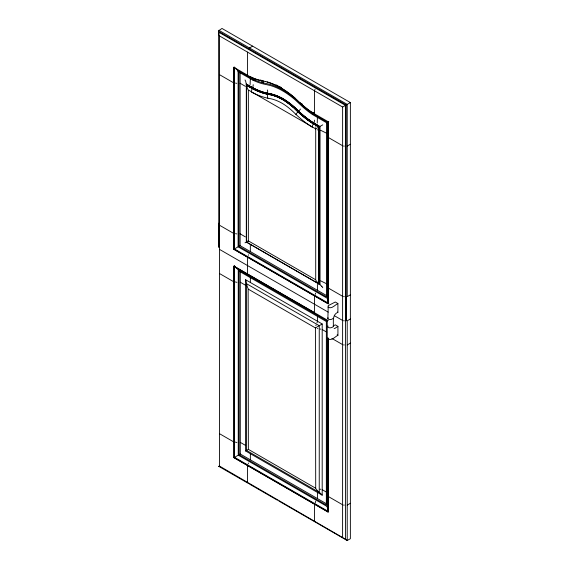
<?xml version="1.0" encoding="UTF-8"?>
<svg xmlns="http://www.w3.org/2000/svg" width="569" height="569" viewBox="0 0 569 569"><rect width="100%" height="100%" fill="white"/><g stroke="black" fill="none" stroke-linecap="round" stroke-linejoin="round"><path stroke-width="0.85" d="M333.256 318.199C332.388 319.394 329.337 320.326 327.879 318.782L328.221 305.638L335.29 302.004L337.901 303.512L337.901 312.296C332.168 314.557 333.441 321.705 333.413 326.563C331.926 327.737 329.43 328.541 327.879 327.054L327.979 325.959M327.879 318.782L327.979 317.687M328.533 121.588L327.374 122.243L327.36 298.739L327.957 301.698A9.403 7.674 60.1 0 0 328.533 302.985M327.957 320.589L327.239 321.016L327.203 506.922L327.78 509.902A8.855 7.233 60 0 0 328.626 511.623L328.05 511.958L233.994 457.647L233.937 266.128L314.55 312.666M321.798 286.314L318.725 283.647A18.094 14.773 60.1 0 1 315.71 280.048L315.71 128.871L248.112 89.852A17.931 14.638 59.6 0 1 246.505 85.464L245.744 81.488A8.677 7.084 59.6 0 0 245.011 79.959M267.338 89.952A4.68 3.642 88.9 0 1 267.579 93.017L267.387 94.383A10.278 7.994 88.9 0 0 267.871 98.245L270.844 98.764A55.456 32.013 60 0 1 280.951 102.619L282.814 103.686A55.456 32.013 60 0 1 292.921 111.496L297.537 115.927A95.187 54.958 60 0 0 310.432 126.012L312.289 127.243A9.588 5.221 -57.3 0 1 313.17 123.95L313.775 122.755A4.396 2.397 -57.3 0 0 314.593 120.13M328.007 337.687L327.908 338.79C331.393 341.428 335.084 336.663 337.929 335.262L337.929 326.357L335.319 324.849L333.1 325.937M315.183 502.96L315.767 501.104M315.653 127.385L315.823 126.702M317.232 123.075L317.417 116.958M315.269 294.365L315.653 293.142M250.097 84.632L250.36 78.245M248.283 255.346L248.475 254.734M248.255 463.635L248.454 463.01M315.859 325.674L316.058 325.027M317.196 322.161L316.954 322.872M314.849 89.639L315.112 89.184M300.432 109.056A4.68 1.159 -40.4 0 1 298.782 111.026L297.85 111.965A10.278 2.553 -40.4 0 0 295.894 114.419M346.016 539.753L347.133 540.543L350.369 538.701L350.369 102.569L221.988 28.45L218.631 30.754L218.766 247.295L218.837 223.19M337.929 326.357L334.778 328.484L334.081 328.327M337.901 303.512C334.942 304.941 331.407 309.657 327.879 307.04M327.239 321.016L237.92 269.493L235.637 267.494A8.905 7.269 60.3 0 1 235.068 266.726M246.306 242.081L248.354 240.886L248.354 90.329M319.245 492.405A19.837 16.195 60 0 1 315.71 488.472L315.411 327.915L322.189 323.974L245.588 279.742L245.588 450.954L322.189 495.179L322.189 323.974M245.011 242.828L245.886 242.323M249.499 47.974L252.65 46.153M302.082 103.857L301.499 104.191L294.941 97.989A85.997 49.652 60 0 0 281.022 87.939A85.997 49.652 60 0 0 267.103 81.908M345.497 105.379L342.623 107.022L219.421 35.89L218.837 34.211L219.093 32.881L219.414 32.582L345.497 105.379L345.49 538.843L345.063 538.964L219.442 466.047L219.421 35.89M350.369 102.569L347.14 104.433M328.768 121.46L328.185 121.794L328.185 303.739L328.768 303.405L234.442 248.945L233.859 249.286L328.242 303.839L328.242 121.766L312.182 112.491A65.591 37.867 60 0 1 301.52 104.155A65.727 37.945 60 0 0 312.182 112.548L312.765 112.221L314.543 113.245M347.218 146.084L350.369 144.263M234.691 67.405A9.31 7.603 59.6 0 0 235.516 68.55L238.112 70.705L238.112 246.825L234.442 248.945L234.442 67M238.973 72.192L238.973 246.327L240.118 245.666L326.926 295.78M234.805 266.313A8.905 7.269 60.3 0 1 234.563 265.894L233.994 266.228L328.05 320.532M350.369 294.827L347.218 296.641L347.218 104.39L218.837 30.271M350.369 318.981L347.218 320.802L347.218 540.522L316.556 522.819M347.218 344.956L350.369 343.135M218.645 466.509C219.15 465.634 219.947 466.63 219.115 466.239M233.994 457.647L238.262 455.186L238.262 269.67M239.129 454.681L326.35 505.037L326.35 321.535L239.129 271.178L239.129 454.681L240.282 454.019L326.777 503.956M245.588 450.954L248.354 449.354L248.148 288.746A19.936 16.273 60.3 0 1 246.512 283.696L246.477 283.07A10.391 8.485 60.3 0 0 245.573 279.749M347.218 505.116L350.369 503.295M346.976 104.532L346.414 104.852M315.411 129.042L322.765 124.846M218.766 31.459L346.237 104.952M344.323 146.084L343.534 146.055M344.323 296.641L343.534 296.613M344.316 320.788L343.52 320.76M344.316 344.949L343.52 344.914M344.316 505.101L343.52 505.073M320.02 329.024L320.781 329.131M320.02 489.176L320.781 489.29M236.91 282.338L235.346 281.954M236.91 442.497L235.346 442.113M236.775 83.359L235.516 83.081M236.775 233.923L235.516 233.646M252.921 80.151L238.041 71.658L238.041 70.67L252.814 79.105A71.239 41.132 60 0 0 262.465 82.704L269.777 84.304A80.193 46.295 60 0 1 282.743 89.909A80.193 46.295 60 0 1 295.702 99.269L303.021 106.111A71.239 41.132 60 0 0 312.673 113.658L327.438 122.278M267.515 93.352L271.747 94.283A62.455 36.06 60 0 1 281.861 98.316L284.102 99.603A62.455 36.06 60 0 1 294.216 107.249L300.005 112.605A88.351 51.011 60 0 0 311.976 121.965L319.728 126.581L319.728 284.436M320.667 130.294L326.955 133.395M320.667 280.851L326.955 283.952M262.131 80.734L265.446 81.531M263.788 81.139L260.524 80.478A65.591 37.867 60 0 1 249.862 76.502M269.357 93.643L271.769 94.17A62.59 36.139 60 0 1 281.904 98.217L284.151 99.504A62.59 36.139 60 0 1 294.294 107.171L296.705 109.433M270.439 94.682L265.922 93.793A89.34 51.58 60 0 1 253.817 89.283L246.462 85.179M267.501 93.465L266.05 93.003A88.351 51.011 60 0 1 254.087 88.544L246.327 84.205M267.871 98.245L266.228 97.847A95.187 54.958 60 0 1 253.333 93.046L251.47 92.128A9.588 5.832 -62.8 0 1 252.067 88.672L252.586 87.427A4.396 2.674 -62.8 0 0 253.184 84.674M317.893 328.718L317.239 328.555M318.007 129.952L317.317 129.775M265.424 81.452L267.124 81.986A85.869 49.574 60 0 1 281.022 88.003A85.869 49.574 60 0 1 294.92 98.032M253.966 88.864L246.384 84.617M253.788 89.397L246.491 85.322M281.954 98.103L284.208 99.404A62.732 36.217 60 0 1 294.365 107.086L300.083 112.52A88.209 50.925 60 0 0 312.032 121.866L319.842 126.517L319.842 284.521L246.313 242.074L246.313 84.063L254.13 88.444A88.209 50.925 60 0 0 266.079 92.896L271.79 94.063A62.732 36.217 60 0 1 281.954 98.11M281.691 98.729L283.895 100.002A61.886 35.733 60 0 1 293.924 107.584L299.635 113.011A89.049 51.409 60 0 0 311.698 122.449L319.166 126.901L319.166 284.009L246.42 242.01L246.42 84.902L253.859 89.184A89.191 51.495 60 0 0 265.936 93.686L271.633 94.966A61.601 35.562 60 0 1 281.612 98.942L282.708 99.539M328.185 303.739L233.859 249.286L233.802 67.242L249.862 76.58A65.727 37.945 60 0 0 260.552 80.563L261.135 80.215A65.727 37.945 60 0 1 260.275 80.016M327.438 123.267L312.566 114.589A73.102 42.206 60 0 1 302.658 106.844L295.382 100.037A78.259 45.186 60 0 0 284.301 91.837L281.186 90.037A78.259 45.186 60 0 0 270.097 85.428L262.821 83.835A73.102 42.206 60 0 1 252.921 80.151M246.349 84.34L254.044 88.657A88.487 51.089 60 0 0 266.036 93.117M246.363 84.482L254.009 88.757A88.622 51.167 60 0 0 266.015 93.231L271.726 94.397A62.313 35.975 60 0 1 281.819 98.423L284.052 99.703M246.398 84.76L253.895 89.077A89.049 51.409 60 0 0 265.958 93.572L271.669 94.739A61.886 35.733 60 0 1 281.691 98.736M318.832 127.093L311.542 122.74A89.482 51.665 60 0 1 299.415 113.259L294.898 108.928M240.118 83.259L245.41 86.346M219.421 74.617L233.802 82.918M328.242 137.442L342.623 145.749M240.118 233.816L245.41 236.91M248.354 240.886L315.411 279.607M219.421 225.175L233.802 233.482M328.242 288.006L342.623 296.307M238.973 246.327L326.506 296.862L326.506 122.733M238.112 246.825L327.374 298.355M337.467 312.047L337.901 312.296M219.421 249.336L328.199 312.132M334.266 315.639L342.602 320.454M337.161 334.814L337.929 335.262M240.282 282.224L245.588 285.289M322.189 329.515L326.741 332.14M248.354 289.201L315.411 327.915M219.442 273.497L233.937 281.868M331.883 338.42L342.602 344.608M240.282 442.376L245.588 445.442M322.189 489.667L326.741 492.299M248.354 449.354L315.411 488.074M219.442 433.656L233.937 442.021M328.114 496.396L342.602 504.767M319.245 492.398L246.519 450.413L246.519 283.696L319.245 325.681L319.245 492.398L319.764 492.754A10.349 8.45 60 0 1 322.182 495.186M238.262 455.186L327.218 506.545M328.626 511.623L234.563 457.32L234.563 265.894M218.837 466.395L248.731 483.657M249.499 484.098L277.402 500.208M278.91 501.083L315.788 522.37M313.313 123.644L311.641 122.548A89.191 51.495 60 0 1 299.564 113.096M298.462 111.339L299.934 112.683M299.913 102.548L301.52 104.148M298.078 111.73L293.846 107.669A61.744 35.648 60 0 0 283.853 100.108M315.703 328.036L315.454 327.602M248.383 241.185L248.112 240.715M233.802 67.242L233.859 249.286M250.332 245.438L250.36 251.576M317.41 284.386L317.417 290.29M346.151 105.002L346.151 320.838M346.073 296.641L346.073 320.802M342.623 107.022L342.602 537.157M328.114 338.896L328.114 512.057L233.937 457.682L233.937 266.128M328.05 338.861L328.05 511.958M319.614 284.358L319.614 126.645L311.919 122.065A88.487 51.089 60 0 1 299.927 112.69M319.508 284.272L319.508 126.709L311.862 122.164A88.622 51.167 60 0 1 299.856 112.769L294.145 107.342A62.313 35.975 60 0 0 284.052 99.71M319.394 284.187L319.394 126.773L311.805 122.257A88.764 51.246 60 0 1 299.778 112.854L294.066 107.42A62.17 35.897 60 0 0 283.995 99.81L281.776 98.515A62.17 35.897 60 0 0 271.705 94.504L265.993 93.337A88.764 51.246 60 0 1 253.966 88.856M319.28 284.102L319.28 126.837L311.748 122.356A88.906 51.331 60 0 1 299.707 112.932L293.995 107.505A62.028 35.811 60 0 0 283.945 99.909L281.733 98.622A62.028 35.811 60 0 0 271.683 94.618L265.972 93.451A88.906 51.331 60 0 1 253.93 88.963M319.06 126.965L319.06 283.924M318.946 283.831L318.946 127.029L311.592 122.648A89.34 51.58 60 0 1 299.493 113.181L293.775 107.747A61.601 35.562 60 0 0 283.803 100.208L281.648 98.828A61.744 35.648 60 0 0 271.648 94.845M317.417 315.93L317.417 321.215M317.417 492.427L317.417 498.551M314.55 90.812L314.55 113.857M314.55 295.937L314.55 312.737M314.55 504.226L314.55 520.962M250.36 277.217L250.36 282.501M250.36 453.706L250.36 459.837M247.494 52.099L247.494 75.144M247.494 257.224L247.494 273.952M247.494 465.513L247.494 482.249M240.282 271.356L240.282 454.019M240.118 72.334L240.118 245.666M251.726 78.565A4.723 2.873 -62.8 0 1 250.467 76.516M293.711 107.826A61.452 35.477 60 0 0 283.753 100.308L281.57 99.042A61.452 35.477 60 0 0 271.619 95.073L265.908 93.906A89.482 51.665 60 0 1 253.781 89.39M302.011 105.194A4.993 1.238 -40.4 0 1 301.89 104.212M276.328 84.937A85.869 49.574 60 0 1 278.085 85.784M279.841 86.694A85.869 49.574 60 0 1 281.605 87.662M255.076 79.966A73.102 42.206 60 0 1 254.066 79.489M313.761 114.383A4.723 2.575 -57.3 0 1 312.758 112.477M263.468 82.946A4.993 3.883 88.9 0 1 261.256 80.528M321.798 286.314A8.763 7.155 60.1 0 1 322.765 287.722"/></g></svg>
